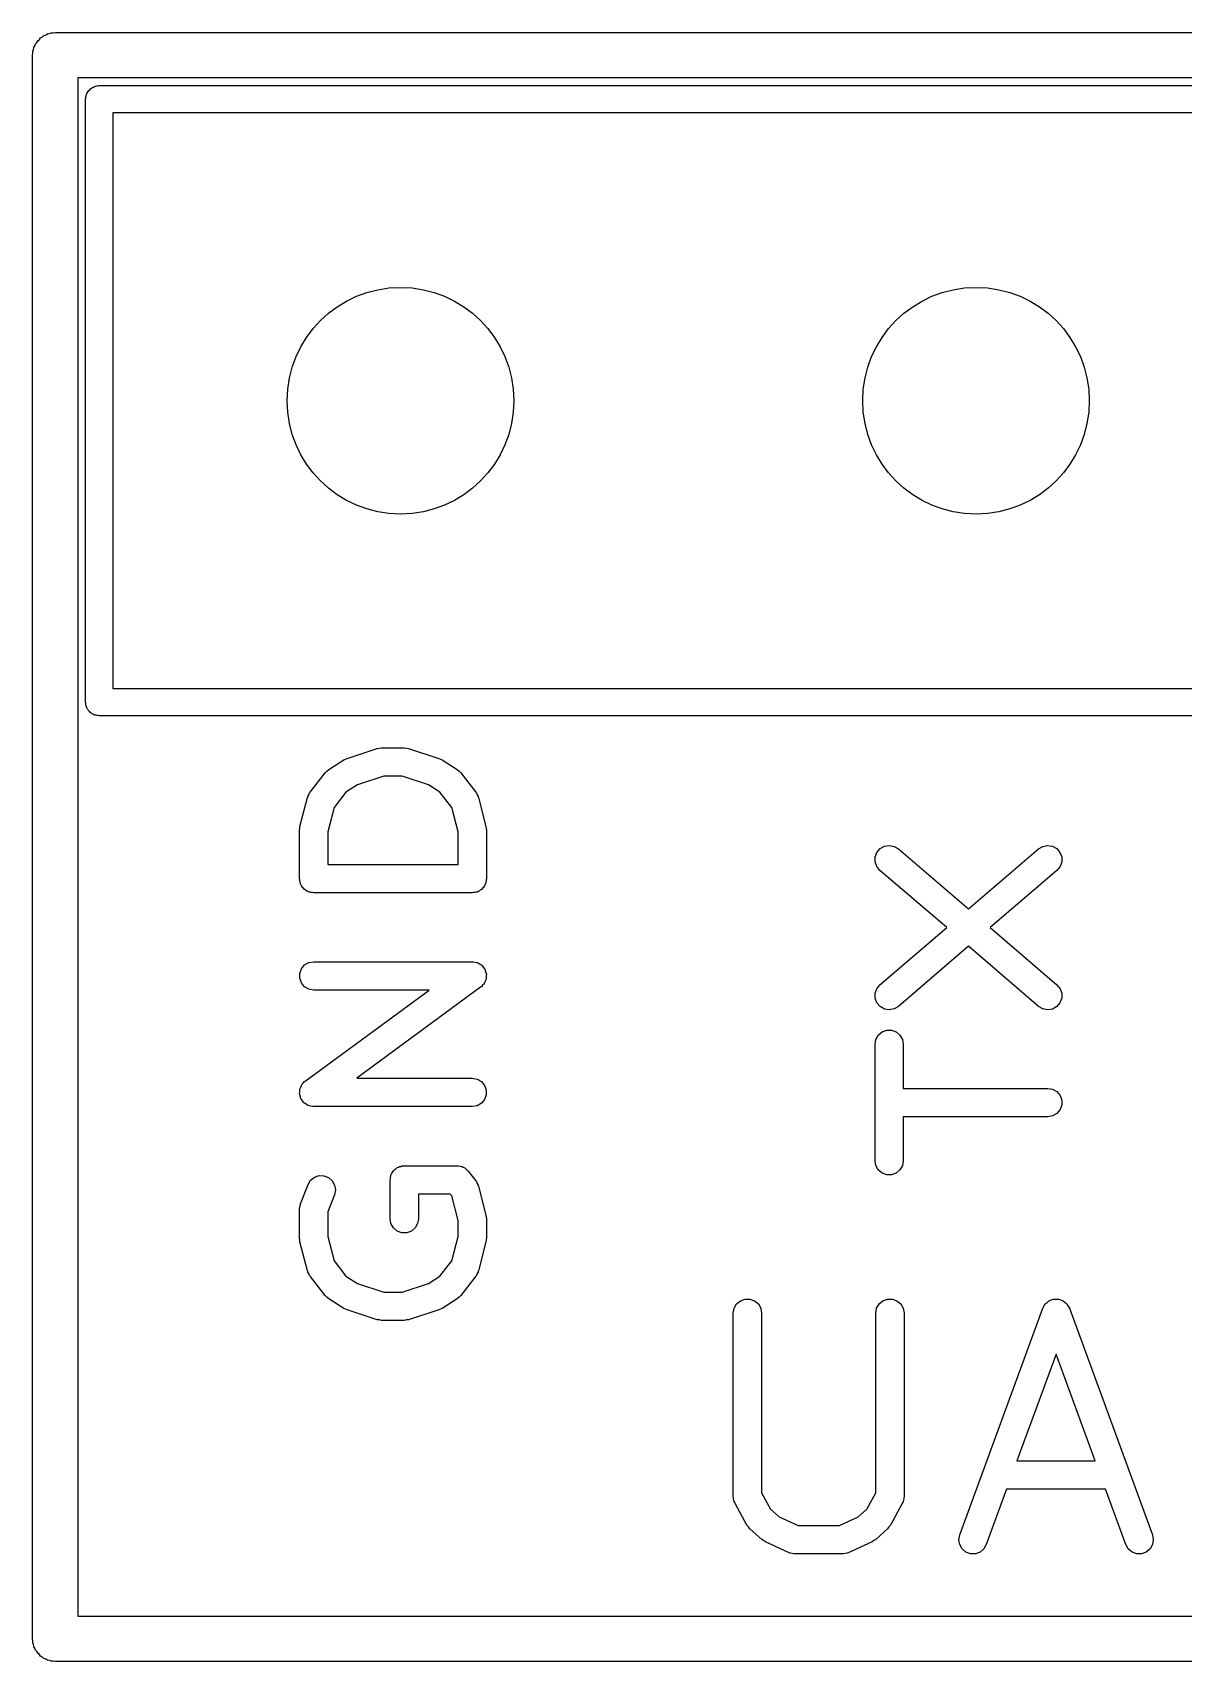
# Model space of a CAD drawing. Extents: x 10 to 287, y -200 to -10.
# Drawn here: x 75.47 to 80.54, y -54.08 to -46.89 of the extents above; entities that cross this region are included whole.
import ezdxf

# ---------------------------------------------------------------- set-up
doc = ezdxf.new("R2010")
doc.units = 0
doc.header["$MEASUREMENT"] = 0
doc.layers.add('BLACK', color=7, linetype='CONTINUOUS')

msp = doc.modelspace()

# ---------------------------------------------------------------- linework, layer by layer
at = {"layer": 'Black'}
for p, q in [((75.4951, -46.9201), (75.5007, -46.9134)), ((75.5007, -46.9134), (75.5083, -46.909)), ((75.5083, -46.909), (75.515, -46.9034)), ((75.515, -46.9034), (75.5232, -46.9004)), ((75.5232, -46.9004), (75.5308, -46.896)), ((75.5308, -46.896), (75.5394, -46.8945)), ((75.5394, -46.8945), (75.5476, -46.8915)), ((75.5476, -46.8915), (75.5564, -46.8915)), ((75.5564, -46.8915), (75.565, -46.89)), ((75.565, -46.89), (86.233, -46.89)), ((75.465, -46.99), (75.4665, -46.9814)), ((75.4665, -46.9726), (75.4695, -46.9644)), ((75.4665, -46.9814), (75.4665, -46.9726)), ((75.4695, -46.9644), (75.471, -46.9558)), ((75.471, -46.9558), (75.4754, -46.9482)), ((75.4754, -46.9482), (75.4784, -46.94)), ((75.4784, -46.94), (75.484, -46.9333)), ((75.484, -46.9333), (75.4884, -46.9257)), ((75.4884, -46.9257), (75.4951, -46.9201)), ((75.465, -53.975), (75.465, -46.99)), ((86.133, -47.09), (75.665, -47.09)), ((75.665, -47.09), (75.665, -53.875)), ((75.725, -47.1354), (75.729, -47.132)), ((75.729, -47.132), (75.7339, -47.1302)), ((75.7339, -47.1302), (75.7385, -47.1276)), ((75.7385, -47.1276), (75.7437, -47.1267)), ((75.7437, -47.1267), (75.7486, -47.1249)), ((75.7486, -47.1249), (75.7538, -47.1249)), ((75.7538, -47.1249), (75.759, -47.124)), ((75.759, -47.124), (83.439, -47.124)), ((75.699, -47.184), (75.6999, -47.1788)), ((75.699, -49.844), (75.699, -47.184)), ((75.6999, -47.1736), (75.7017, -47.1687)), ((75.6999, -47.1788), (75.6999, -47.1736)), ((75.7017, -47.1687), (75.7026, -47.1635)), ((75.7026, -47.1635), (75.7052, -47.1589)), ((75.7052, -47.1589), (75.707, -47.154)), ((75.707, -47.154), (75.7104, -47.15)), ((75.7104, -47.15), (75.713, -47.1454)), ((75.713, -47.1454), (75.7171, -47.1421)), ((75.7171, -47.1421), (75.7204, -47.138)), ((75.7204, -47.138), (75.725, -47.1354)), ((75.819, -47.244), (75.819, -49.784)), ((83.379, -47.244), (75.819, -47.244)), ((75.819, -49.784), (83.379, -49.784)), ((75.6999, -49.8492), (75.699, -49.844)), ((75.6999, -49.8544), (75.6999, -49.8492)), ((75.7017, -49.8593), (75.6999, -49.8544)), ((75.7026, -49.8645), (75.7017, -49.8593)), ((75.7052, -49.8691), (75.7026, -49.8645)), ((75.707, -49.874), (75.7052, -49.8691)), ((75.7104, -49.878), (75.707, -49.874)), ((75.713, -49.8826), (75.7104, -49.878)), ((75.7171, -49.8859), (75.713, -49.8826)), ((75.7204, -49.89), (75.7171, -49.8859)), ((75.725, -49.8926), (75.7204, -49.89)), ((75.729, -49.896), (75.725, -49.8926)), ((75.7339, -49.8978), (75.729, -49.896)), ((75.7385, -49.9004), (75.7339, -49.8978)), ((75.7437, -49.9013), (75.7385, -49.9004)), ((75.7486, -49.9031), (75.7437, -49.9013)), ((75.7538, -49.9031), (75.7486, -49.9031)), ((75.759, -49.904), (75.7538, -49.9031)), ((83.439, -49.904), (75.759, -49.904)), ((76.8532, -50.0914), (76.9865, -50.0485)), ((76.9865, -50.0485), (76.9961, -50.0472)), ((76.9961, -50.0472), (77.0057, -50.0455)), ((77.0057, -50.0455), (77.1057, -50.0455)), ((77.1057, -50.0455), (77.1152, -50.0472)), ((77.1152, -50.0472), (77.1248, -50.0485)), ((77.1248, -50.0485), (77.2581, -50.0914)), ((76.7563, -50.1553), (76.7641, -50.1483)), ((76.7641, -50.1483), (76.7719, -50.1411)), ((76.7719, -50.1411), (76.8385, -50.0983)), ((76.8385, -50.0983), (76.846, -50.0951)), ((76.846, -50.0951), (76.8532, -50.0914)), ((77.2581, -50.0914), (77.2653, -50.0951)), ((77.2653, -50.0951), (77.2728, -50.0983)), ((77.2728, -50.0983), (77.3395, -50.1411)), ((77.3395, -50.1411), (77.3472, -50.1483)), ((77.3472, -50.1483), (77.355, -50.1553)), ((76.6897, -50.2411), (76.7563, -50.1553)), ((76.8992, -50.2079), (76.8484, -50.2405)), ((77.0155, -50.1705), (76.8992, -50.2079)), ((77.0959, -50.1705), (77.0155, -50.1705)), ((77.2121, -50.2079), (77.0959, -50.1705)), ((77.2629, -50.2405), (77.2121, -50.2079)), ((77.355, -50.1553), (77.4217, -50.2411)), ((76.6452, -50.3923), (76.6785, -50.2637)), ((76.6785, -50.2637), (76.6793, -50.2621)), ((76.6793, -50.2621), (76.6795, -50.2602)), ((76.6795, -50.2602), (76.6837, -50.2522)), ((76.6837, -50.2522), (76.6875, -50.244)), ((76.6875, -50.244), (76.6888, -50.2427)), ((76.6888, -50.2427), (76.6897, -50.2411)), ((76.8484, -50.2405), (76.7963, -50.3076)), ((77.3151, -50.3076), (77.2629, -50.2405)), ((77.4217, -50.2411), (77.4225, -50.2427)), ((77.4225, -50.2427), (77.4238, -50.244)), ((77.4238, -50.244), (77.4276, -50.2522)), ((77.4276, -50.2522), (77.4318, -50.2602)), ((77.4318, -50.2602), (77.4321, -50.2621)), ((77.4321, -50.2621), (77.4328, -50.2637)), ((77.4328, -50.2637), (77.4662, -50.3923)), ((76.7963, -50.3076), (76.7682, -50.416)), ((77.3432, -50.416), (77.3151, -50.3076)), ((76.6432, -50.408), (76.6445, -50.4002)), ((76.6432, -50.6223), (76.6432, -50.408)), ((76.6445, -50.4002), (76.6452, -50.3923)), ((76.7682, -50.416), (76.7682, -50.5598)), ((77.3432, -50.5598), (77.3432, -50.416)), ((77.4662, -50.3923), (77.4668, -50.4002)), ((77.4668, -50.4002), (77.4682, -50.408)), ((77.4682, -50.408), (77.4682, -50.6223)), ((79.1842, -50.5266), (79.1919, -50.5063)), ((79.1919, -50.5063), (79.206, -50.4898)), ((79.206, -50.4898), (79.2249, -50.4792)), ((79.2249, -50.4792), (79.2463, -50.4756)), ((79.2463, -50.4756), (79.2677, -50.4796)), ((79.2677, -50.4796), (79.2863, -50.4907)), ((79.2863, -50.4907), (79.5957, -50.7558)), ((79.5957, -50.7558), (79.905, -50.4907)), ((79.905, -50.4907), (79.9237, -50.4796)), ((79.9237, -50.4796), (79.945, -50.4756)), ((79.945, -50.4756), (79.9664, -50.4792)), ((79.9664, -50.4792), (79.9853, -50.4898)), ((79.9853, -50.4898), (79.9995, -50.5063)), ((79.9995, -50.5063), (80.0071, -50.5266)), ((76.7682, -50.5598), (77.3432, -50.5598)), ((79.184, -50.5483), (79.1842, -50.5266)), ((79.1912, -50.5688), (79.184, -50.5483)), ((79.205, -50.5856), (79.1912, -50.5688)), ((80.0001, -50.5688), (79.9863, -50.5856)), ((80.0073, -50.5483), (80.0001, -50.5688)), ((80.0071, -50.5266), (80.0073, -50.5483)), ((76.6441, -50.6277), (76.6432, -50.6223)), ((76.6441, -50.6331), (76.6441, -50.6277)), ((76.646, -50.6383), (76.6441, -50.6331)), ((76.6469, -50.6437), (76.646, -50.6383)), ((76.6497, -50.6484), (76.6469, -50.6437)), ((76.6515, -50.6535), (76.6497, -50.6484)), ((76.6551, -50.6577), (76.6515, -50.6535)), ((77.4598, -50.6535), (77.4563, -50.6577)), ((77.4617, -50.6484), (77.4598, -50.6535)), ((77.4644, -50.6437), (77.4617, -50.6484)), ((77.4653, -50.6383), (77.4644, -50.6437)), ((77.4672, -50.6331), (77.4653, -50.6383)), ((77.4682, -50.6223), (77.4672, -50.6277)), ((77.4672, -50.6277), (77.4672, -50.6331)), ((79.4996, -50.8381), (79.205, -50.5856)), ((79.9863, -50.5856), (79.6917, -50.8381)), ((76.6578, -50.6625), (76.6551, -50.6577)), ((76.662, -50.666), (76.6578, -50.6625)), ((76.6655, -50.6702), (76.662, -50.666)), ((76.6702, -50.6729), (76.6655, -50.6702)), ((76.6744, -50.6764), (76.6702, -50.6729)), ((76.6796, -50.6783), (76.6744, -50.6764)), ((76.6843, -50.681), (76.6796, -50.6783)), ((76.6897, -50.682), (76.6843, -50.681)), ((76.6948, -50.6838), (76.6897, -50.682)), ((76.7003, -50.6838), (76.6948, -50.6838)), ((76.7057, -50.6848), (76.7003, -50.6838)), ((77.4057, -50.6848), (76.7057, -50.6848)), ((77.4111, -50.6838), (77.4057, -50.6848)), ((77.4165, -50.6838), (77.4111, -50.6838)), ((77.4217, -50.682), (77.4165, -50.6838)), ((77.427, -50.681), (77.4217, -50.682)), ((77.4318, -50.6783), (77.427, -50.681)), ((77.4369, -50.6764), (77.4318, -50.6783)), ((77.4411, -50.6729), (77.4369, -50.6764)), ((77.4458, -50.6702), (77.4411, -50.6729)), ((77.4494, -50.666), (77.4458, -50.6702)), ((77.4535, -50.6625), (77.4494, -50.666)), ((77.4563, -50.6577), (77.4535, -50.6625)), ((79.205, -51.0907), (79.4996, -50.8381)), ((79.6917, -50.8381), (79.9863, -51.0907)), ((79.5957, -50.9205), (79.2863, -51.1856)), ((79.905, -51.1856), (79.5957, -50.9205)), ((76.6515, -51.0196), (76.6655, -51.003)), ((76.6655, -51.003), (76.6843, -50.9921)), ((76.6843, -50.9921), (76.7057, -50.9884)), ((76.7057, -50.9884), (77.4057, -50.9884)), ((77.4057, -50.9884), (77.4077, -50.9887)), ((77.4077, -50.9887), (77.4097, -50.9885)), ((77.4097, -50.9885), (77.4183, -50.9906)), ((77.4183, -50.9906), (77.427, -50.9921)), ((77.427, -50.9921), (77.4288, -50.9931)), ((77.4288, -50.9931), (77.4308, -50.9936)), ((77.4308, -50.9936), (77.4382, -50.9985)), ((77.4382, -50.9985), (77.4458, -51.003)), ((77.4458, -51.003), (77.4472, -51.0045)), ((77.4472, -51.0045), (77.4488, -51.0057)), ((77.4488, -51.0057), (77.4541, -51.0128)), ((77.4541, -51.0128), (77.4598, -51.0196)), ((76.6441, -51.04), (76.6515, -51.0196)), ((76.6441, -51.0617), (76.6441, -51.04)), ((76.6515, -51.0821), (76.6441, -51.0617)), ((76.6655, -51.0987), (76.6515, -51.0821)), ((77.4585, -51.0837), (77.4577, -51.0855)), ((77.4598, -51.0821), (77.4585, -51.0837)), ((77.4598, -51.0196), (77.4605, -51.0215)), ((77.4628, -51.0738), (77.4598, -51.0821)), ((77.4605, -51.0215), (77.4617, -51.0232)), ((77.4617, -51.0232), (77.4642, -51.0317)), ((77.4664, -51.0657), (77.4628, -51.0738)), ((77.4642, -51.0317), (77.4672, -51.04)), ((77.4665, -51.0636), (77.4664, -51.0657)), ((77.4672, -51.0617), (77.4665, -51.0636)), ((77.4672, -51.04), (77.4672, -51.042)), ((77.4672, -51.042), (77.4678, -51.044)), ((77.4678, -51.044), (77.4672, -51.0528)), ((77.4672, -51.0528), (77.4672, -51.0617)), ((76.6843, -51.1096), (76.6655, -51.0987)), ((76.6687, -51.5148), (77.215, -51.1134)), ((76.7057, -51.1134), (76.6843, -51.1096)), ((77.215, -51.1134), (76.7057, -51.1134)), ((77.4427, -51.1012), (76.8963, -51.5026)), ((77.4441, -51.0998), (77.4427, -51.1012)), ((77.4458, -51.0987), (77.4441, -51.0998)), ((77.4515, -51.0919), (77.4458, -51.0987)), ((77.4577, -51.0855), (77.4515, -51.0919)), ((79.184, -51.1279), (79.1912, -51.1075)), ((79.1842, -51.1496), (79.184, -51.1279)), ((79.1919, -51.17), (79.1842, -51.1496)), ((79.1912, -51.1075), (79.205, -51.0907)), ((79.9863, -51.0907), (80.0001, -51.1075)), ((80.0071, -51.1496), (79.9995, -51.17)), ((80.0001, -51.1075), (80.0073, -51.1279)), ((80.0073, -51.1279), (80.0071, -51.1496)), ((79.206, -51.1864), (79.1919, -51.17)), ((79.2249, -51.1971), (79.206, -51.1864)), ((79.2463, -51.2006), (79.2249, -51.1971)), ((79.2677, -51.1966), (79.2463, -51.2006)), ((79.2863, -51.1856), (79.2677, -51.1966)), ((79.9237, -51.1966), (79.905, -51.1856)), ((79.945, -51.2006), (79.9237, -51.1966)), ((79.9664, -51.1971), (79.945, -51.2006)), ((79.9853, -51.1864), (79.9664, -51.1971)), ((79.9995, -51.17), (79.9853, -51.1864)), ((79.1978, -51.3123), (79.2144, -51.2983)), ((79.2144, -51.2983), (79.2348, -51.2909)), ((79.2348, -51.2909), (79.2565, -51.2909)), ((79.2565, -51.2909), (79.2769, -51.2983)), ((79.2769, -51.2983), (79.2935, -51.3123)), ((79.1832, -51.3524), (79.1869, -51.3311)), ((79.1832, -51.8667), (79.1832, -51.3524)), ((79.1869, -51.3311), (79.1978, -51.3123)), ((79.2935, -51.3123), (79.3044, -51.3311)), ((79.3044, -51.3311), (79.3082, -51.3524)), ((79.3082, -51.3524), (79.3082, -51.5471)), ((76.6655, -51.5173), (76.6673, -51.5162)), ((76.6673, -51.5162), (76.6687, -51.5148)), ((76.8963, -51.5026), (77.4057, -51.5026)), ((77.4057, -51.5026), (77.427, -51.5064)), ((77.427, -51.5064), (77.4458, -51.5173)), ((76.6435, -51.572), (76.6441, -51.5631)), ((76.6441, -51.574), (76.6435, -51.572)), ((76.6441, -51.5543), (76.6448, -51.5524)), ((76.6441, -51.5631), (76.6441, -51.5543)), ((76.6441, -51.576), (76.6441, -51.574)), ((76.6471, -51.5843), (76.6441, -51.576)), ((76.6448, -51.5524), (76.6449, -51.5503)), ((76.6449, -51.5503), (76.6485, -51.5422)), ((76.6496, -51.5928), (76.6471, -51.5843)), ((76.6485, -51.5422), (76.6515, -51.5339)), ((76.6515, -51.5339), (76.6528, -51.5323)), ((76.6528, -51.5323), (76.6537, -51.5305)), ((76.6537, -51.5305), (76.6598, -51.5241)), ((76.6598, -51.5241), (76.6655, -51.5173)), ((77.4458, -51.5173), (77.4598, -51.5339)), ((77.4598, -51.5339), (77.4672, -51.5543)), ((77.4672, -51.576), (77.4598, -51.5964)), ((77.4672, -51.5543), (77.4672, -51.576)), ((79.3082, -51.5471), (79.9457, -51.5471)), ((79.9457, -51.5471), (79.967, -51.5508)), ((79.967, -51.5508), (79.9858, -51.5617)), ((79.9858, -51.5617), (79.9998, -51.5783)), ((79.9998, -51.5783), (80.0072, -51.5987)), ((76.6508, -51.5945), (76.6496, -51.5928)), ((76.6515, -51.5964), (76.6508, -51.5945)), ((76.6572, -51.6032), (76.6515, -51.5964)), ((76.6625, -51.6103), (76.6572, -51.6032)), ((76.6642, -51.6115), (76.6625, -51.6103)), ((76.6655, -51.613), (76.6642, -51.6115)), ((76.6732, -51.6175), (76.6655, -51.613)), ((76.6805, -51.6224), (76.6732, -51.6175)), ((76.6825, -51.6229), (76.6805, -51.6224)), ((76.6843, -51.6239), (76.6825, -51.6229)), ((76.693, -51.6254), (76.6843, -51.6239)), ((76.7016, -51.6275), (76.693, -51.6254)), ((76.7037, -51.6273), (76.7016, -51.6275)), ((76.7057, -51.6276), (76.7037, -51.6273)), ((77.4057, -51.6276), (76.7057, -51.6276)), ((77.427, -51.6239), (77.4057, -51.6276)), ((77.4458, -51.613), (77.427, -51.6239)), ((77.4598, -51.5964), (77.4458, -51.613)), ((79.9858, -51.6574), (79.967, -51.6683)), ((79.9998, -51.6408), (79.9858, -51.6574)), ((80.0072, -51.6204), (79.9998, -51.6408)), ((80.0072, -51.5987), (80.0072, -51.6204)), ((79.9457, -51.6721), (79.3082, -51.6721)), ((79.3082, -51.6721), (79.3082, -51.8667)), ((79.967, -51.6683), (79.9457, -51.6721)), ((79.1869, -51.8881), (79.1832, -51.8667)), ((79.3082, -51.8667), (79.3044, -51.8881)), ((76.692, -51.9525), (76.7089, -51.9389)), ((76.7089, -51.9389), (76.7295, -51.9319)), ((76.7295, -51.9319), (76.7512, -51.9324)), ((76.7512, -51.9324), (76.7714, -51.9403)), ((76.7714, -51.9403), (76.7877, -51.9546)), ((77.0432, -51.9509), (77.0441, -51.9455)), ((77.0441, -51.94), (77.046, -51.9349)), ((77.0441, -51.9455), (77.0441, -51.94)), ((77.046, -51.9349), (77.0469, -51.9295)), ((77.0469, -51.9295), (77.0497, -51.9247)), ((77.0497, -51.9247), (77.0515, -51.9196)), ((77.0515, -51.9196), (77.0551, -51.9154)), ((77.0551, -51.9154), (77.0578, -51.9107)), ((77.0578, -51.9107), (77.062, -51.9072)), ((77.062, -51.9072), (77.0655, -51.903)), ((77.0655, -51.903), (77.0702, -51.9002)), ((77.0702, -51.9002), (77.0744, -51.8967)), ((77.0744, -51.8967), (77.0796, -51.8949)), ((77.0796, -51.8949), (77.0843, -51.8921)), ((77.0843, -51.8921), (77.0897, -51.8912)), ((77.0897, -51.8912), (77.0948, -51.8893)), ((77.0948, -51.8893), (77.1003, -51.8893)), ((77.1003, -51.8893), (77.1057, -51.8884)), ((77.1057, -51.8884), (77.339, -51.8884)), ((77.339, -51.8884), (77.3455, -51.8895)), ((77.3455, -51.8895), (77.3521, -51.8898)), ((77.3521, -51.8898), (77.3561, -51.8914)), ((77.3561, -51.8914), (77.3604, -51.8921)), ((77.3604, -51.8921), (77.3661, -51.8954)), ((77.3661, -51.8954), (77.3722, -51.8979)), ((77.3722, -51.8979), (77.3754, -51.9008)), ((77.3754, -51.9008), (77.3792, -51.903)), ((77.3792, -51.903), (77.3834, -51.908)), ((77.3834, -51.908), (77.3883, -51.9125)), ((77.3883, -51.9125), (77.4217, -51.9553)), ((79.1978, -51.9069), (79.1869, -51.8881)), ((79.2144, -51.9208), (79.1978, -51.9069)), ((79.2348, -51.9283), (79.2144, -51.9208)), ((79.2565, -51.9283), (79.2348, -51.9283)), ((79.2769, -51.9208), (79.2565, -51.9283)), ((79.2935, -51.9069), (79.2769, -51.9208)), ((79.3044, -51.8881), (79.2935, -51.9069)), ((76.6474, -52.0568), (76.6808, -51.9711)), ((76.6808, -51.9711), (76.692, -51.9525)), ((76.7972, -52.0164), (76.7682, -52.0912)), ((76.7877, -51.9546), (76.7982, -51.9736)), ((76.8015, -51.9951), (76.7972, -52.0164)), ((76.7982, -51.9736), (76.8015, -51.9951)), ((77.0432, -52.1223), (77.0432, -51.9509)), ((77.3084, -52.0134), (77.1682, -52.0134)), ((77.1682, -52.0134), (77.1682, -52.1223)), ((77.3151, -52.0219), (77.3084, -52.0134)), ((77.4217, -51.9553), (77.4225, -51.957)), ((77.4225, -51.957), (77.4238, -51.9583)), ((77.4238, -51.9583), (77.4276, -51.9665)), ((77.4276, -51.9665), (77.4318, -51.9745)), ((77.4318, -51.9745), (77.4321, -51.9764)), ((77.4321, -51.9764), (77.4328, -51.978)), ((77.4328, -51.978), (77.4662, -52.1066)), ((76.6432, -52.0781), (76.6452, -52.0681)), ((76.6433, -52.0787), (76.6432, -52.0781)), ((76.6432, -52.0794), (76.6433, -52.0787)), ((76.6432, -52.208), (76.6432, -52.0794)), ((76.6452, -52.0681), (76.6469, -52.0581)), ((76.6469, -52.0581), (76.6473, -52.0575)), ((76.6473, -52.0575), (76.6474, -52.0568)), ((76.7682, -52.0912), (76.7682, -52.2)), ((77.3432, -52.1303), (77.3151, -52.0219)), ((77.0469, -52.1437), (77.0432, -52.1223)), ((77.0578, -52.1625), (77.0469, -52.1437)), ((77.0744, -52.1764), (77.0578, -52.1625)), ((77.1535, -52.1625), (77.1369, -52.1764)), ((77.1644, -52.1437), (77.1535, -52.1625)), ((77.1682, -52.1223), (77.1644, -52.1437)), ((77.3432, -52.2), (77.3432, -52.1303)), ((77.4662, -52.1066), (77.4668, -52.1145)), ((77.4668, -52.1145), (77.4682, -52.1223)), ((77.4682, -52.1223), (77.4682, -52.208)), ((76.6445, -52.2158), (76.6432, -52.208)), ((76.6452, -52.2237), (76.6445, -52.2158)), ((76.6785, -52.3523), (76.6452, -52.2237)), ((76.7682, -52.2), (76.7963, -52.3084)), ((77.0948, -52.1838), (77.0744, -52.1764)), ((77.1165, -52.1838), (77.0948, -52.1838)), ((77.1369, -52.1764), (77.1165, -52.1838)), ((77.3151, -52.3084), (77.3432, -52.2)), ((77.4662, -52.2237), (77.4328, -52.3523)), ((77.4668, -52.2158), (77.4662, -52.2237)), ((77.4682, -52.208), (77.4668, -52.2158)), ((76.6793, -52.3539), (76.6785, -52.3523)), ((76.6795, -52.3558), (76.6793, -52.3539)), ((76.6837, -52.3638), (76.6795, -52.3558)), ((76.6875, -52.372), (76.6837, -52.3638)), ((76.6888, -52.3733), (76.6875, -52.372)), ((76.6897, -52.3749), (76.6888, -52.3733)), ((76.7563, -52.4607), (76.6897, -52.3749)), ((76.7963, -52.3084), (76.8484, -52.3755)), ((76.8484, -52.3755), (76.8992, -52.4081)), ((77.2121, -52.4081), (77.2629, -52.3755)), ((77.2629, -52.3755), (77.3151, -52.3084)), ((77.4217, -52.3749), (77.355, -52.4607)), ((77.4225, -52.3733), (77.4217, -52.3749)), ((77.4238, -52.372), (77.4225, -52.3733)), ((77.4276, -52.3638), (77.4238, -52.372)), ((77.4318, -52.3558), (77.4276, -52.3638)), ((77.4321, -52.3539), (77.4318, -52.3558)), ((77.4328, -52.3523), (77.4321, -52.3539)), ((76.8992, -52.4081), (77.0155, -52.4455)), ((77.0155, -52.4455), (77.0959, -52.4455)), ((77.0959, -52.4455), (77.2121, -52.4081)), ((76.7641, -52.4677), (76.7563, -52.4607)), ((76.7719, -52.4749), (76.7641, -52.4677)), ((76.8385, -52.5177), (76.7719, -52.4749)), ((76.846, -52.5209), (76.8385, -52.5177)), ((76.8532, -52.5246), (76.846, -52.5209)), ((77.2653, -52.5209), (77.2581, -52.5246)), ((77.2728, -52.5177), (77.2653, -52.5209)), ((77.3395, -52.4749), (77.2728, -52.5177)), ((77.3472, -52.4677), (77.3395, -52.4749)), ((77.355, -52.4607), (77.3472, -52.4677)), ((78.5579, -52.5384), (78.5617, -52.517)), ((78.5617, -52.517), (78.5726, -52.4982)), ((78.5726, -52.4982), (78.5892, -52.4843)), ((78.5892, -52.4843), (78.6096, -52.4768)), ((78.6096, -52.4768), (78.6313, -52.4768)), ((78.6313, -52.4768), (78.6517, -52.4843)), ((78.6517, -52.4843), (78.6683, -52.4982)), ((78.6683, -52.4982), (78.6792, -52.517)), ((78.6792, -52.517), (78.6829, -52.5384)), ((79.1865, -52.5384), (79.1903, -52.517)), ((79.1903, -52.517), (79.2011, -52.4982)), ((79.2011, -52.4982), (79.2177, -52.4843)), ((79.2177, -52.4843), (79.2381, -52.4768)), ((79.2381, -52.4768), (79.2599, -52.4768)), ((79.2599, -52.4768), (79.2802, -52.4843)), ((79.2802, -52.4843), (79.2969, -52.4982)), ((79.2969, -52.4982), (79.3077, -52.517)), ((79.3077, -52.517), (79.3115, -52.5384)), ((79.557, -53.5169), (79.9237, -52.5169)), ((79.9237, -52.5169), (79.929, -52.5076)), ((79.929, -52.5076), (79.9344, -52.4983)), ((79.9344, -52.4983), (79.9345, -52.4982)), ((79.9345, -52.4982), (79.9346, -52.4981)), ((79.9346, -52.4981), (79.9428, -52.4912)), ((79.9428, -52.4912), (79.951, -52.4843)), ((79.951, -52.4843), (79.9511, -52.4843)), ((79.9511, -52.4843), (79.9512, -52.4842)), ((79.9512, -52.4842), (79.9614, -52.4805)), ((79.9614, -52.4805), (79.9713, -52.4769)), ((79.9713, -52.4769), (79.9715, -52.4769)), ((79.9715, -52.4769), (79.9716, -52.4768)), ((79.9716, -52.4768), (79.9822, -52.4768)), ((79.9822, -52.4768), (79.993, -52.4768)), ((79.993, -52.4768), (79.9932, -52.4769)), ((79.9932, -52.4769), (79.9933, -52.4769)), ((79.9933, -52.4769), (80.0032, -52.4805)), ((80.0032, -52.4805), (80.0135, -52.4842)), ((80.0135, -52.4842), (80.0136, -52.4843)), ((80.0136, -52.4843), (80.0137, -52.4843)), ((80.0137, -52.4843), (80.0218, -52.4912)), ((80.0218, -52.4912), (80.0301, -52.4981)), ((80.0301, -52.4981), (80.0302, -52.4982)), ((80.0302, -52.4982), (80.0303, -52.4983)), ((80.0303, -52.4983), (80.0356, -52.5076)), ((80.0356, -52.5076), (80.041, -52.5169)), ((80.041, -52.5169), (80.4077, -53.5169)), ((76.9865, -52.5675), (76.8532, -52.5246)), ((76.9961, -52.5688), (76.9865, -52.5675)), ((77.0057, -52.5705), (76.9961, -52.5688)), ((77.1057, -52.5705), (77.0057, -52.5705)), ((77.1152, -52.5688), (77.1057, -52.5705)), ((77.1248, -52.5675), (77.1152, -52.5688)), ((77.2581, -52.5246), (77.1248, -52.5675)), ((78.5579, -53.3479), (78.5579, -52.5384)), ((78.6829, -52.5384), (78.6829, -53.3319)), ((79.1865, -53.3319), (79.1865, -52.5384)), ((79.3115, -52.5384), (79.3115, -53.3479)), ((79.9823, -52.7199), (79.8099, -53.1902)), ((80.1548, -53.1902), (79.9823, -52.7199)), ((79.8099, -53.1902), (80.1548, -53.1902)), ((78.5588, -53.3527), (78.5579, -53.3479)), ((78.5587, -53.3575), (78.5588, -53.3527)), ((78.5606, -53.3633), (78.5587, -53.3575)), ((78.5617, -53.3693), (78.5606, -53.3633)), ((78.5641, -53.3735), (78.5617, -53.3693)), ((78.5657, -53.378), (78.5641, -53.3735)), ((78.618, -53.4733), (78.5657, -53.378)), ((78.6829, -53.3319), (78.7226, -53.4039)), ((79.1469, -53.4039), (79.1865, -53.3319)), ((79.3038, -53.378), (79.2514, -53.4733)), ((79.3053, -53.3735), (79.3038, -53.378)), ((79.3077, -53.3693), (79.3053, -53.3735)), ((79.3088, -53.3633), (79.3077, -53.3693)), ((79.3108, -53.3575), (79.3088, -53.3633)), ((79.3115, -53.3479), (79.3107, -53.3527)), ((79.3107, -53.3527), (79.3108, -53.3575)), ((79.7641, -53.3152), (79.6743, -53.5599)), ((80.2006, -53.3152), (79.7641, -53.3152)), ((80.2903, -53.5599), (80.2006, -53.3152)), ((78.7226, -53.4039), (78.76, -53.4379)), ((78.76, -53.4379), (78.8435, -53.4759)), ((79.0259, -53.4759), (79.1095, -53.4379)), ((79.1095, -53.4379), (79.1469, -53.4039)), ((78.6245, -53.4813), (78.618, -53.4733)), ((78.6308, -53.4894), (78.6245, -53.4813)), ((78.6831, -53.537), (78.6308, -53.4894)), ((78.8435, -53.4759), (79.0259, -53.4759)), ((79.2387, -53.4894), (79.1863, -53.537)), ((79.2449, -53.4813), (79.2387, -53.4894)), ((79.2514, -53.4733), (79.2449, -53.4813)), ((79.5532, -53.5382), (79.557, -53.5169)), ((80.4077, -53.5169), (80.4115, -53.5382)), ((78.6913, -53.5422), (78.6831, -53.537)), ((78.6993, -53.5477), (78.6913, -53.5422)), ((78.8041, -53.5953), (78.6993, -53.5477)), ((78.8065, -53.5959), (78.8041, -53.5953)), ((78.8086, -53.5971), (78.8065, -53.5959)), ((78.8169, -53.5986), (78.8086, -53.5971)), ((78.8251, -53.6007), (78.8169, -53.5986)), ((79.0525, -53.5986), (79.0443, -53.6007)), ((79.0609, -53.5971), (79.0525, -53.5986)), ((79.063, -53.5959), (79.0609, -53.5971)), ((79.0653, -53.5953), (79.063, -53.5959)), ((79.1701, -53.5477), (79.0653, -53.5953)), ((79.1781, -53.5422), (79.1701, -53.5477)), ((79.1863, -53.537), (79.1781, -53.5422)), ((79.5569, -53.5596), (79.5532, -53.5382)), ((79.5677, -53.5784), (79.5569, -53.5596)), ((79.5843, -53.5924), (79.5677, -53.5784)), ((79.6047, -53.5999), (79.5843, -53.5924)), ((79.6264, -53.6), (79.6047, -53.5999)), ((79.6468, -53.5926), (79.6264, -53.6)), ((79.6634, -53.5787), (79.6468, -53.5926)), ((79.6743, -53.5599), (79.6634, -53.5787)), ((80.3012, -53.5787), (80.2903, -53.5599)), ((80.3179, -53.5926), (80.3012, -53.5787)), ((80.3383, -53.6), (80.3179, -53.5926)), ((80.36, -53.5999), (80.3383, -53.6)), ((80.3804, -53.5924), (80.36, -53.5999)), ((80.397, -53.5784), (80.3804, -53.5924)), ((80.4078, -53.5596), (80.397, -53.5784)), ((80.4115, -53.5382), (80.4078, -53.5596)), ((78.8275, -53.6005), (78.8251, -53.6007)), ((78.83, -53.6009), (78.8275, -53.6005)), ((79.0395, -53.6009), (78.83, -53.6009)), ((79.0419, -53.6005), (79.0395, -53.6009)), ((79.0443, -53.6007), (79.0419, -53.6005)), ((75.665, -53.875), (86.106, -53.875)), ((75.4665, -53.9836), (75.465, -53.975)), ((75.4665, -53.9924), (75.4665, -53.9836)), ((75.4695, -54.0006), (75.4665, -53.9924)), ((75.471, -54.0092), (75.4695, -54.0006)), ((75.4754, -54.0168), (75.471, -54.0092)), ((75.4784, -54.025), (75.4754, -54.0168)), ((75.484, -54.0317), (75.4784, -54.025)), ((75.4884, -54.0393), (75.484, -54.0317)), ((75.4951, -54.0449), (75.4884, -54.0393)), ((75.5007, -54.0516), (75.4951, -54.0449)), ((75.5083, -54.056), (75.5007, -54.0516)), ((75.515, -54.0616), (75.5083, -54.056)), ((75.5232, -54.0646), (75.515, -54.0616)), ((75.5308, -54.069), (75.5232, -54.0646)), ((75.5394, -54.0705), (75.5308, -54.069)), ((75.5476, -54.0735), (75.5394, -54.0705)), ((75.5564, -54.0735), (75.5476, -54.0735)), ((75.565, -54.075), (75.5564, -54.0735)), ((86.106, -54.075), (75.565, -54.075))]:
    msp.add_line(p, q, dxfattribs=at)
for centre in [(77.089, -48.514), (79.629, -48.514)]:
    msp.add_circle(centre, 0.5, dxfattribs=at)

doc.saveas('drawing.dxf')
